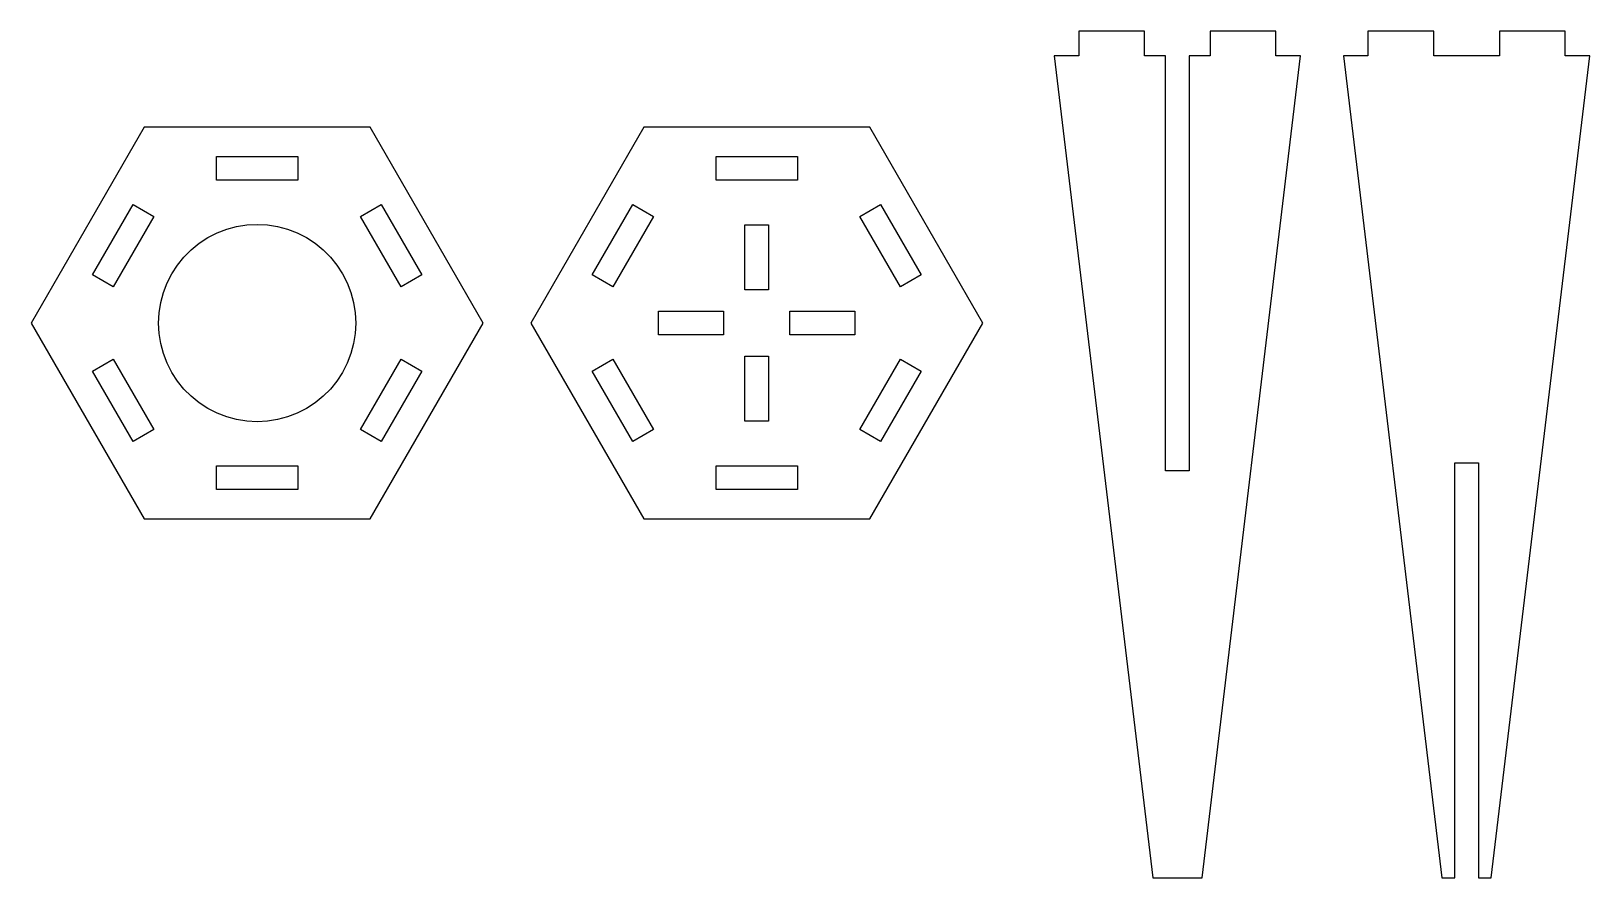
# Model space of a CAD drawing. Header units: metres. Extents: x -12 to 180, y -1275 to 154.
# Drawn here: x -11.5 to 178.2, y -505 to -402 of the extents above; entities that cross this region are included whole.
import ezdxf

# ---------------------------------------------------------------- set-up
doc = ezdxf.new("R2010")
doc.units = ezdxf.units.M

msp = doc.modelspace()

# ---------------------------------------------------------------- linework, layer by layer
for p, q in [((124, -402.011), (116, -402.011)), ((116, -402.011), (116, -405.011)), ((124, -405.011), (124, -402.011)), ((140, -402.011), (132, -402.011)), ((132, -402.011), (132, -405.011)), ((140, -405.011), (140, -402.011)), ((159.2, -402.011), (151.2, -402.011)), ((151.2, -402.011), (151.2, -405.011)), ((159.2, -405.011), (159.2, -402.011)), ((175.2, -402.011), (167.2, -402.011)), ((167.2, -402.011), (167.2, -405.011)), ((175.2, -405.011), (175.2, -402.011)), ((116, -405.011), (113, -405.011)), ((113, -405.011), (125, -505.011)), ((126.55, -405.011), (124, -405.011)), ((126.55, -455.511), (126.55, -405.011)), ((132, -405.011), (129.45, -405.011)), ((129.45, -405.011), (129.45, -455.511)), ((131, -505.011), (143, -405.011)), ((143, -405.011), (140, -405.011)), ((151.2, -405.011), (148.2, -405.011)), ((148.2, -405.011), (160.2, -505.011)), ((167.2, -405.011), (159.2, -405.011)), ((166.2, -505.011), (178.2, -405.011)), ((178.2, -405.011), (175.2, -405.011)), ((2.24724, -413.696), (-11.5055, -437.517)), ((29.7528, -413.696), (2.24724, -413.696)), ((43.5055, -437.517), (29.7528, -413.696)), ((63.0472, -413.696), (49.2944, -437.517)), ((90.5527, -413.696), (63.0472, -413.696)), ((104.306, -437.517), (90.5527, -413.696)), ((11.05, -420.146), (11.05, -417.246)), ((11.05, -417.246), (20.95, -417.246)), ((20.95, -417.246), (20.95, -420.146)), ((71.85, -420.146), (71.85, -417.246)), ((71.85, -417.246), (81.75, -417.246)), ((81.75, -417.246), (81.75, -420.146)), ((20.95, -420.146), (11.05, -420.146)), ((81.75, -420.146), (71.85, -420.146)), ((-4.02977, -431.668), (0.92023, -423.095)), ((3.4317, -424.545), (-1.5183, -433.118)), ((0.92023, -423.095), (3.4317, -424.545)), ((28.5683, -424.545), (31.0798, -423.095)), ((33.5183, -433.118), (28.5683, -424.545)), ((31.0798, -423.095), (36.0298, -431.668)), ((56.7702, -431.668), (61.7202, -423.095)), ((64.2317, -424.545), (59.2817, -433.118)), ((61.7202, -423.095), (64.2317, -424.545)), ((89.3683, -424.545), (91.8798, -423.095)), ((94.3183, -433.118), (89.3683, -424.545)), ((91.8798, -423.095), (96.8298, -431.668)), ((10, -427.124), (11.1192, -426.554)), ((11.1192, -426.554), (12.2918, -426.104)), ((12.2918, -426.104), (13.5051, -425.779)), ((13.5051, -425.779), (14.7457, -425.582)), ((14.7457, -425.582), (16, -425.517)), ((16, -425.517), (17.2543, -425.582)), ((17.2543, -425.582), (18.4949, -425.779)), ((18.4949, -425.779), (19.7082, -426.104)), ((19.7082, -426.104), (20.8808, -426.554)), ((20.8808, -426.554), (22, -427.124)), ((75.35, -433.467), (75.35, -425.567)), ((75.35, -425.567), (78.25, -425.567)), ((78.25, -425.567), (78.25, -433.467)), ((7.08228, -429.487), (7.97044, -428.599)), ((7.97044, -428.599), (8.94658, -427.808)), ((8.94658, -427.808), (10, -427.124)), ((22, -427.124), (23.0534, -427.808)), ((23.0534, -427.808), (24.0296, -428.599)), ((24.0296, -428.599), (24.9177, -429.487)), ((5.6077, -431.517), (6.29181, -430.463)), ((6.29181, -430.463), (7.08228, -429.487)), ((24.9177, -429.487), (25.7082, -430.463)), ((25.7082, -430.463), (26.3923, -431.517)), ((-1.5183, -433.118), (-4.02977, -431.668)), ((5.03746, -432.636), (5.6077, -431.517)), ((26.3923, -431.517), (26.9625, -432.636)), ((36.0298, -431.668), (33.5183, -433.118)), ((59.2817, -433.118), (56.7702, -431.668)), ((96.8298, -431.668), (94.3183, -433.118)), ((4.26224, -435.022), (4.58733, -433.808)), ((4.58733, -433.808), (5.03746, -432.636)), ((26.9625, -432.636), (27.4127, -433.808)), ((27.4127, -433.808), (27.7378, -435.022)), ((78.25, -433.467), (75.35, -433.467)), ((4, -437.517), (4.06575, -436.262)), ((4.06575, -436.262), (4.26224, -435.022)), ((27.7378, -435.022), (27.9342, -436.262)), ((27.9342, -436.262), (28, -437.517)), ((64.85, -438.967), (64.85, -436.067)), ((64.85, -436.067), (72.75, -436.067)), ((72.75, -436.067), (72.75, -438.967)), ((80.85, -438.967), (80.85, -436.067)), ((80.85, -436.067), (88.75, -436.067)), ((88.75, -436.067), (88.75, -438.967)), ((-11.5055, -437.517), (2.24724, -461.337)), ((4.06575, -438.771), (4, -437.517)), ((28, -437.517), (27.9342, -438.771)), ((29.7528, -461.337), (43.5055, -437.517)), ((49.2944, -437.517), (63.0472, -461.337)), ((90.5527, -461.337), (104.306, -437.517)), ((4.26224, -440.012), (4.06575, -438.771)), ((4.58733, -441.225), (4.26224, -440.012)), ((27.7378, -440.012), (27.4127, -441.225)), ((27.9342, -438.771), (27.7378, -440.012)), ((72.75, -438.967), (64.85, -438.967)), ((88.75, -438.967), (80.85, -438.967)), ((-4.02977, -443.365), (-1.5183, -441.915)), ((-1.5183, -441.915), (3.4317, -450.489)), ((5.03746, -442.397), (4.58733, -441.225)), ((27.4127, -441.225), (26.9625, -442.397)), ((28.5683, -450.489), (33.5183, -441.915)), ((33.5183, -441.915), (36.0298, -443.365)), ((56.7702, -443.365), (59.2817, -441.915)), ((59.2817, -441.915), (64.2317, -450.489)), ((75.35, -449.467), (75.35, -441.567)), ((75.35, -441.567), (78.25, -441.567)), ((78.25, -441.567), (78.25, -449.467)), ((89.3683, -450.489), (94.3183, -441.915)), ((94.3183, -441.915), (96.8298, -443.365)), ((0.92023, -451.939), (-4.02977, -443.365)), ((5.6077, -443.517), (5.03746, -442.397)), ((6.29181, -444.57), (5.6077, -443.517)), ((26.3923, -443.517), (25.7082, -444.57)), ((26.9625, -442.397), (26.3923, -443.517)), ((36.0298, -443.365), (31.0798, -451.939)), ((61.7202, -451.939), (56.7702, -443.365)), ((96.8298, -443.365), (91.8798, -451.939)), ((7.08228, -445.546), (6.29181, -444.57)), ((7.97044, -446.434), (7.08228, -445.546)), ((24.9177, -445.546), (24.0296, -446.434)), ((25.7082, -444.57), (24.9177, -445.546)), ((8.94658, -447.225), (7.97044, -446.434)), ((10, -447.909), (8.94658, -447.225)), ((23.0534, -447.225), (22, -447.909)), ((24.0296, -446.434), (23.0534, -447.225)), ((11.1192, -448.479), (10, -447.909)), ((12.2918, -448.929), (11.1192, -448.479)), ((13.5051, -449.254), (12.2918, -448.929)), ((14.7457, -449.451), (13.5051, -449.254)), ((16, -449.517), (14.7457, -449.451)), ((17.2543, -449.451), (16, -449.517)), ((18.4949, -449.254), (17.2543, -449.451)), ((19.7082, -448.929), (18.4949, -449.254)), ((20.8808, -448.479), (19.7082, -448.929)), ((22, -447.909), (20.8808, -448.479)), ((78.25, -449.467), (75.35, -449.467)), ((3.4317, -450.489), (0.92023, -451.939)), ((31.0798, -451.939), (28.5683, -450.489)), ((64.2317, -450.489), (61.7202, -451.939)), ((91.8798, -451.939), (89.3683, -450.489)), ((11.05, -457.787), (11.05, -454.887)), ((11.05, -454.887), (20.95, -454.887)), ((20.95, -454.887), (20.95, -457.787)), ((71.85, -457.787), (71.85, -454.887)), ((71.85, -454.887), (81.75, -454.887)), ((81.75, -454.887), (81.75, -457.787)), ((161.75, -454.511), (164.65, -454.511)), ((161.75, -505.011), (161.75, -454.511)), ((164.65, -454.511), (164.65, -505.011)), ((129.45, -455.511), (126.55, -455.511)), ((20.95, -457.787), (11.05, -457.787)), ((81.75, -457.787), (71.85, -457.787)), ((2.24724, -461.337), (29.7528, -461.337)), ((63.0472, -461.337), (90.5527, -461.337)), ((125, -505.011), (131, -505.011)), ((160.2, -505.011), (161.75, -505.011)), ((164.65, -505.011), (166.2, -505.011))]:
    msp.add_line(p, q)

doc.saveas('drawing.dxf')
